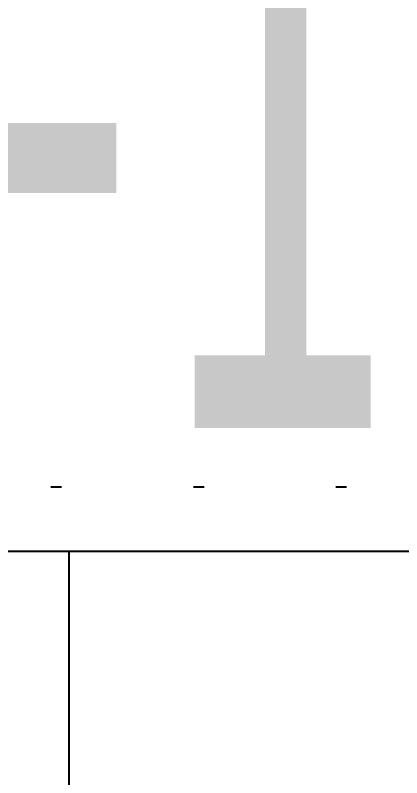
# Model space of a CAD drawing. Header units: millimetres. Extents: x -1499 to 6658, y -12483 to -6008.
# Drawn here: x 1823.07 to 1826.73, y -10795.82 to -10788.58 of the extents above; entities that cross this region are included whole.
import ezdxf

# ---------------------------------------------------------------- set-up
doc = ezdxf.new("R2010")
doc.units = ezdxf.units.MM
doc.linetypes.add('A-DOTLN01H', pattern=[0.125, 0, -0.125])
doc.layers.add('CR-GRID', color=56, linetype='A-DOTLN01H')
doc.layers.add('Layer', color=7, linetype='Continuous')
doc.styles.add('굴림체', font='굴림체')

# ---------------------------------------------------------------- blocks, each defined once
blk = doc.blocks.new('TB-12')
at = {"layer": 'Layer'}
for points in [[(-2.25, 3.5), (-2.25, 2), (2.25, 2), (2.25, 3.5), (-2.25, 3.5)], [(-2.25, 2), (2.25, 2)], [(0, 2), (0, 0)]]:
    blk.add_lwpolyline(points, dxfattribs=at)
at = {"layer": 'Layer', "style": '굴림체'}
blk.add_text('TB-12', height=1.11111, dxfattribs=at).set_placement((-1.8506, 2.1944))

msp = doc.modelspace()

# ---------------------------------------------------------------- linework, layer by layer
at = {"layer": 'CR-GRID', "linetype": 'A-DOTLN01H', "ltscale": 10}
msp.add_line((696.1572, -10793.0576), (6196.1572, -10793.0576), dxfattribs=at)

# ---------------------------------------------------------------- block references
at = {"xscale": 3, "yscale": 6, "zscale": 3}
msp.add_blockref('TB-12', (1823.5772, -10805.6655), dxfattribs=at)

doc.saveas('drawing.dxf')
